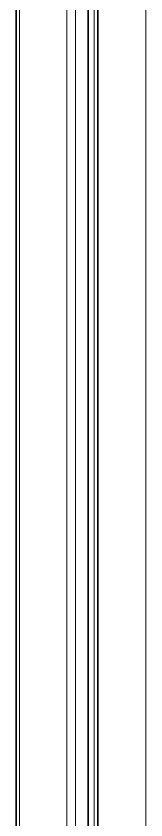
# Model space of a CAD drawing. Header units: inches. Extents: x -1096 to 3103, y -191 to 3207.
# Drawn here: x 1255.56 to 1260.96, y 1267.47 to 1300.86 of the extents above; entities that cross this region are included whole.
import ezdxf

# ---------------------------------------------------------------- set-up
doc = ezdxf.new("R2010")
doc.units = ezdxf.units.IN

msp = doc.modelspace()

# ---------------------------------------------------------------- linework, layer by layer
at = {"lineweight": 35}
for p, q in [((1258.964, 1895.141), (1258.964, 1263.141)), ((1258.564, 1252.753), (1258.564, 1364.29)), ((1255.564, 1349.812), (1255.564, 1252.977))]:
    msp.add_line(p, q, dxfattribs=at)
at = {"lineweight": 13}
for p, q in [((1260.964, 1895.141), (1260.964, 1263.141)), ((1257.677, 1252.808), (1257.677, 1364.281)), ((1258.039, 1252.808), (1258.039, 1364.281)), ((1258.81, 1350.567), (1258.81, 1251.72)), ((1255.711, 1349.812), (1255.711, 1252.977))]:
    msp.add_line(p, q, dxfattribs=at)

doc.saveas('drawing.dxf')
